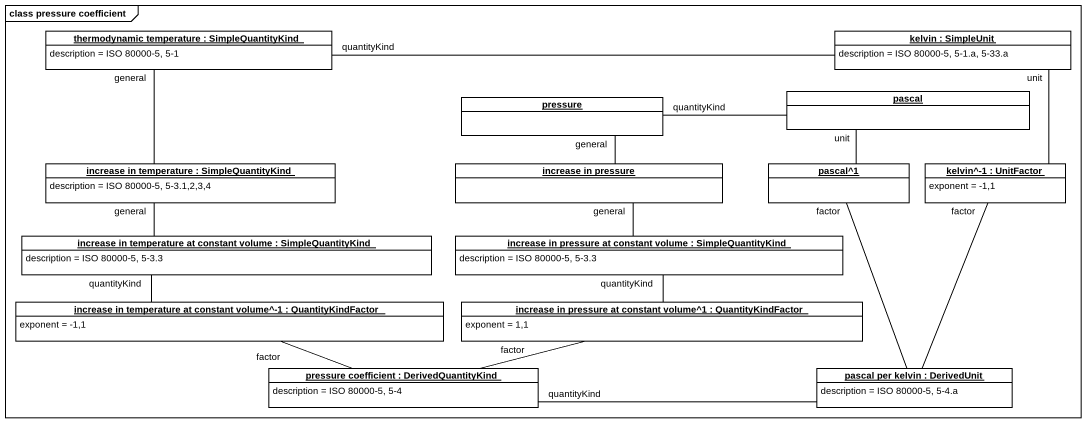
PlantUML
@startuml
mainframe class pressure coefficient
hide circle
hide empty members
object "thermodynamic temperature : SimpleQuantityKind" as thermodynamic_temperature #FFFFFF {
  description = ISO 80000-5, 5-1
}
object "kelvin : SimpleUnit" as kelvin #FFFFFF {
  description = ISO 80000-5, 5-1.a, 5-33.a
}
object pressure #FFFFFF
object pascal #FFFFFF
object "increase in temperature : SimpleQuantityKind" as increase_in_temperature #FFFFFF {
  description = ISO 80000-5, 5-3.1,2,3,4
}
object "increase in pressure" as increase_in_pressure #FFFFFF
object "pascal^1" as pascal_1 #FFFFFF
object "kelvin^-1 : UnitFactor" as kelvin_1 #FFFFFF {
  exponent = -1,1
}
object "increase in temperature at constant volume : SimpleQuantityKind" as increase_in_temperature_at #FFFFFF {
  description = ISO 80000-5, 5-3.3
}
object "increase in pressure at constant volume : SimpleQuantityKind" as increase_in_pressure_at #FFFFFF {
  description = ISO 80000-5, 5-3.3
}
object "increase in temperature at constant volume^-1 : QuantityKindFactor" as increase_in_temperature_at_2 #FFFFFF {
  exponent = -1,1
}
object "increase in pressure at constant volume^1 : QuantityKindFactor" as increase_in_pressure_at_2 #FFFFFF {
  exponent = 1,1
}
object "pressure coefficient : DerivedQuantityKind" as pressure_coefficient #FFFFFF {
  description = ISO 80000-5, 5-4
}
object "pascal per kelvin : DerivedUnit" as pascal_per_kelvin #FFFFFF {
  description = ISO 80000-5, 5-4.a
}
kelvin -left- thermodynamic_temperature : quantityKind
kelvin -- kelvin_1 : unit
pascal -left- pressure : quantityKind
pascal -- pascal_1 : unit
increase_in_temperature -up- thermodynamic_temperature : general
increase_in_pressure -up- pressure : general
pascal_1 -- pascal_per_kelvin : factor
kelvin_1 -- pascal_per_kelvin : factor
increase_in_temperature_at -up- increase_in_temperature : general
increase_in_temperature_at -- increase_in_temperature_at_2 : quantityKind
increase_in_pressure_at -up- increase_in_pressure : general
increase_in_pressure_at -- increase_in_pressure_at_2 : quantityKind
increase_in_temperature_at_2 -right- pressure_coefficient : factor
increase_in_pressure_at_2 -left- pressure_coefficient : factor
pascal_per_kelvin -left- pressure_coefficient : quantityKind
@enduml
